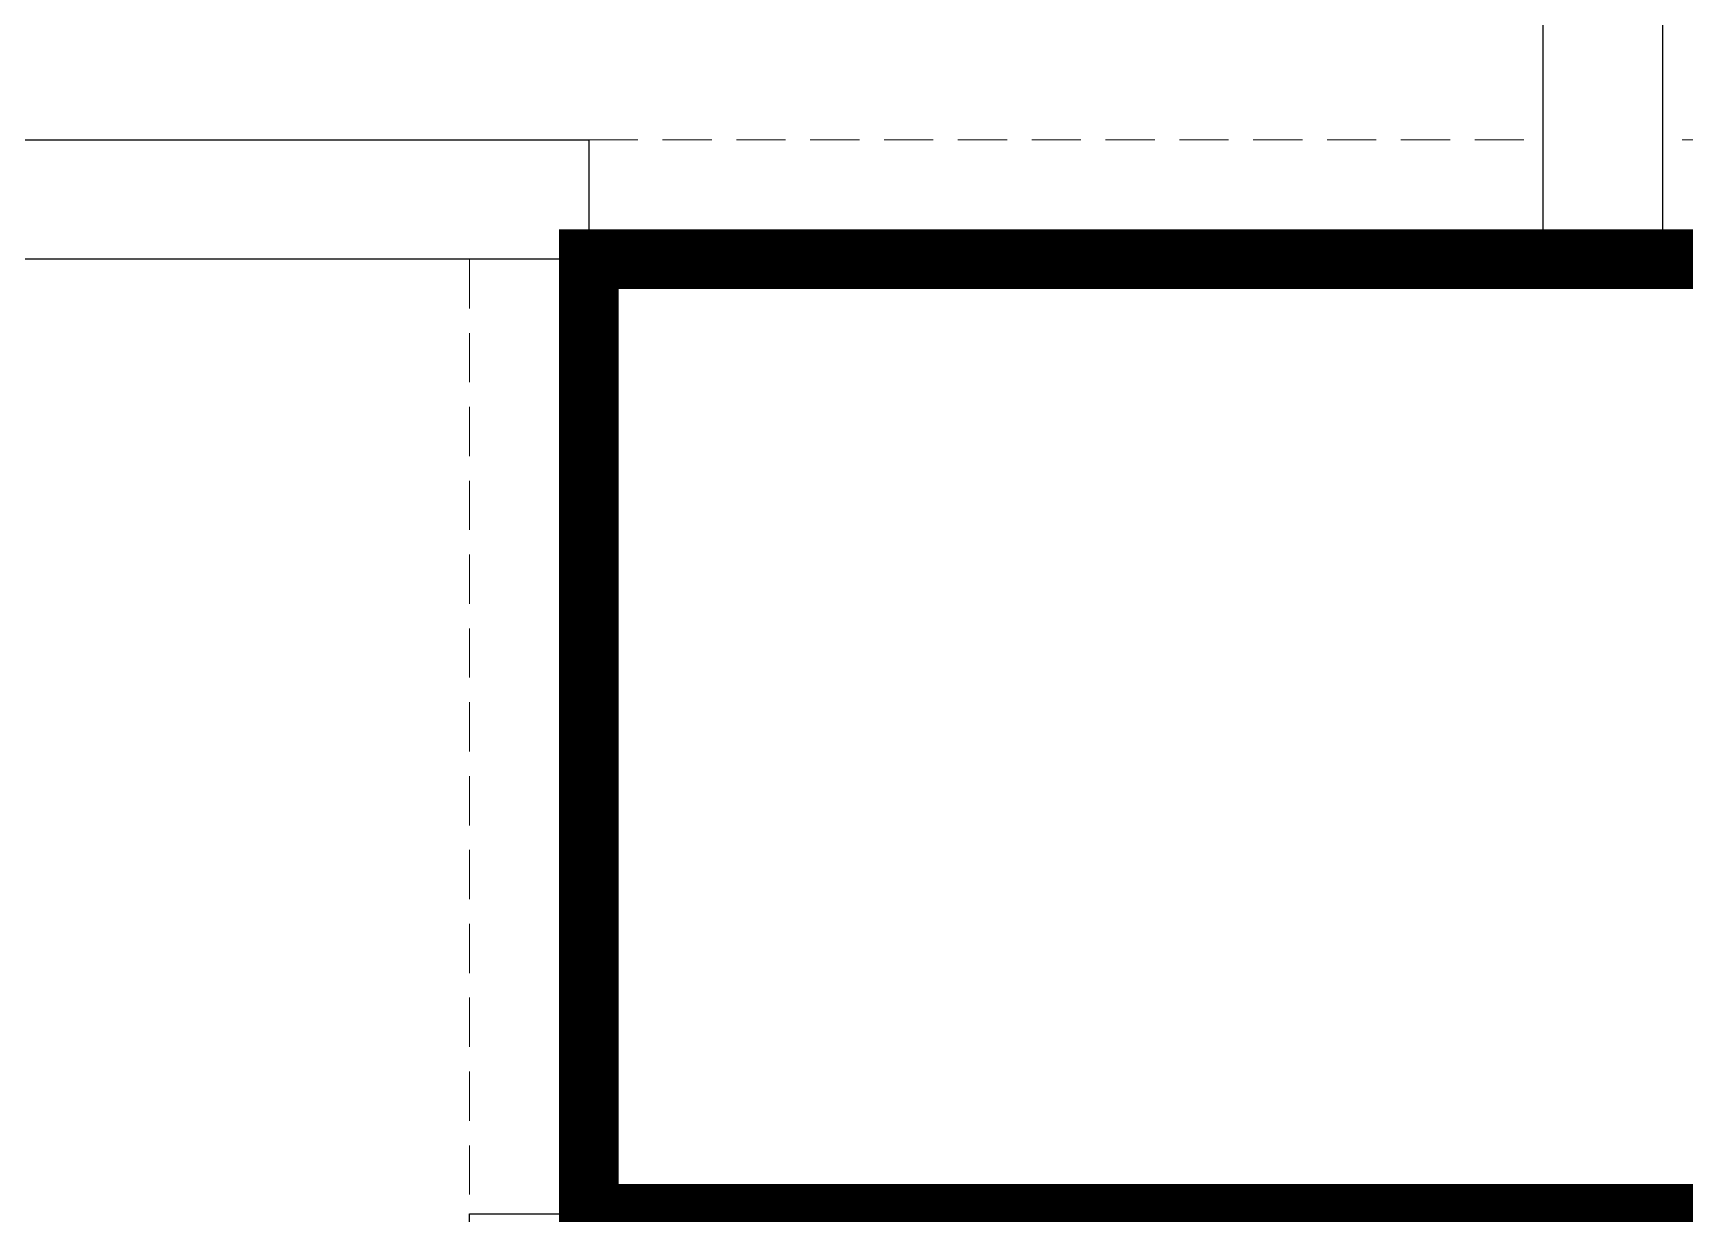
# Model space of a CAD drawing. Header units: feet. Extents: x 3387903 to 3402123, y -5461245 to -5443363.
# Drawn here: x 3389287 to 3390672, y -5446013 to -5445023 of the extents above; entities that cross this region are included whole.
import ezdxf

# ---------------------------------------------------------------- set-up
doc = ezdxf.new("R2010")
doc.units = ezdxf.units.FT
doc.header["$LTSCALE"] = 33
doc.header["$MEASUREMENT"] = 0
doc.linetypes.add('a_p6_plan_L18$0$HIDDEN', pattern=[0.375, 0.25, -0.125])
doc.linetypes.add('ACAD_ISO03W100', pattern=[30, 12, -18])
for name, color, linetype, lineweight in [('LENS-CURTAIN', 5, 'a_p6_plan_L18$0$HIDDEN', 9), ('LENS-PARTITION', 21, 'Continuous', 25), ('LK-TILES FINISH', 251, 'Continuous', 5)]:
    doc.layers.add(name, color=color, linetype=linetype, lineweight=lineweight)

msp = doc.modelspace()

# ---------------------------------------------------------------- linework, layer by layer
at = {"layer": 'LENS-CURTAIN', "ltscale": 5}
for points in [[(3390553.089832961, -5445212.956978897), (3389753.089832961, -5445212.956978897), (3389753.089832961, -5445112.956978897), (3390553.089832961, -5445112.956978897)], [(3390653.089832961, -5445212.956978897), (3391453.089832961, -5445212.956978897), (3391453.089832961, -5445112.956978897), (3390653.089832961, -5445112.956978897)], [(3389653.089914813, -5445212.956978897), (3389653.089914813, -5446012.956978897), (3389753.089914813, -5446012.956978897), (3389753.089914813, -5445212.956978897)]]:
    msp.add_lwpolyline(points, close=True, dxfattribs=at)
at = {"layer": 'LENS-PARTITION'}
for points in [[(3390653.089832961, -5443612.956978897), (3390653.089832961, -5445212.956978897), (3390553.089832961, -5445212.956978897), (3390553.089832961, -5443612.956978897)], [(3389753.089832961, -5445112.956978897), (3389753.089832961, -5445212.956978897), (3388153.089832961, -5445212.956978897), (3388153.089832961, -5445112.956978897)], [(3389653.089914813, -5446012.956978897), (3389753.089914813, -5446012.956978897), (3389753.089914813, -5447612.956978897), (3389653.089914813, -5447612.956978897)]]:
    msp.add_lwpolyline(points, close=True, dxfattribs=at)
at = {"layer": 'LK-TILES FINISH', "color": 212, "linetype": 'ACAD_ISO03W100', "ltscale": 0.05, "const_width": 50}
msp.add_lwpolyline([(3393953.089832961, -5445212.956978897), (3389753.089914813, -5445212.956978897), (3389753.089914813, -5446012.956978897), (3392253.089914814, -5446012.95706075), (3392253.089835151, -5447612.95705743)], dxfattribs=at)

doc.saveas('drawing.dxf')
